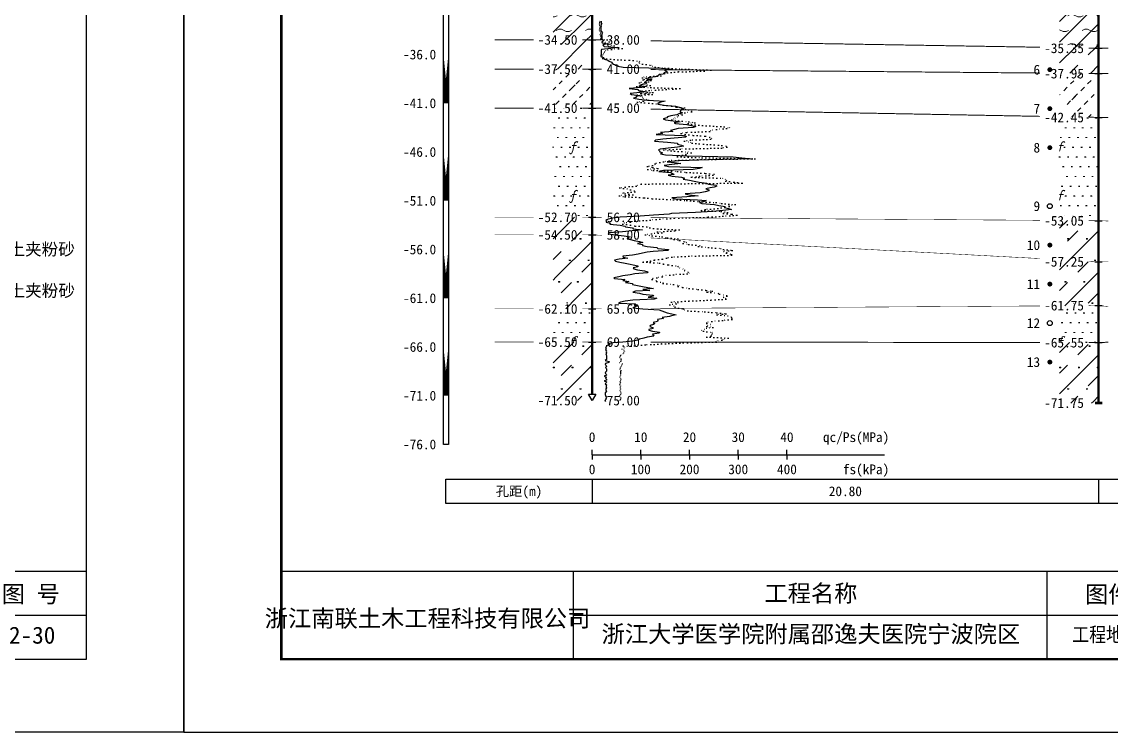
# Model space of a CAD drawing. Extents: x -37 to 3540, y -1485 to 297.
# Drawn here: x 1302.6 to 1526.2, y -1485 to -1339.2 of the extents above; entities that cross this region are included whole.
import ezdxf
from ezdxf.enums import TextEntityAlignment as Align

# ---------------------------------------------------------------- set-up
doc = ezdxf.new("R2010")
doc.units = 0
doc.linetypes.add('DOT', pattern=[6.35, 0, -6.35])
doc.layers.get('0').update_dxf_attribs({"linetype": 'CONTINUOUS'})
for name, color, linetype in [('CURVE', 200, 'CONTINUOUS'), ('FRAME', 7, 'CONTINUOUS'), ('HOLE', 41, 'CONTINUOUS'), ('RULER', 7, 'CONTINUOUS'), ('SAMPLE', 1, 'CONTINUOUS'), ('STRATUM', 241, 'CONTINUOUS')]:
    doc.layers.add(name, color=color, linetype=linetype)
doc.layers.add('HATCH', color=7, linetype='CONTINUOUS', lineweight=13)
doc.styles.add('ST', font='')
doc.styles.get('ST').set_extended_font_data('SimSun')
pattern_1 = [(45, (1335.897, -1485), (-2.12132, 2.12132), [10, 0]), (26.565, (1336.971, -1485.2536), (5.999823, 5.999812), [0.567, -12.849]), (0, (1336.404, -1485.2536), (0, 6), [0.567, -5.433]), (26.565, (1334.3157, -1485), (5.999823, 5.999812), [0.567, -12.849]), (0, (1334.823, -1484.7464), (0, 6), [0.567, -5.433]), (153.435, (1336.404, -1485.2536), (-5.999818, -5e-06), [1.134, -12.2826]), (26.565, (1339.971, -1482.2536), (5.999823, 5.999812), [0.567, -12.849]), (0, (1339.404, -1482.2536), (0, 6), [0.567, -5.433]), (26.565, (1337.3157, -1482), (5.999823, 5.999812), [0.567, -12.849]), (0, (1337.823, -1481.7464), (0, 6), [0.567, -5.433]), (153.435, (1339.404, -1482.2536), (-5.999818, -5e-06), [1.134, -12.2826])]
pattern_2 = [(45, (1335.897, -1485), (-4.24264, 4.24264), [10, 0]), (45, (1336.958, -1488.182), (-2.12132, 6.36396), [3, -3])]
pattern_3 = [(45, (1335.897, -1485), (-6e-07, 6.99998), [0.9473, -8.9522]), (45, (1337.297, -1483.6), (-6e-07, 6.99998), [0.9869, -8.9126]), (45, (1338.697, -1482.2), (-6e-07, 6.99998), [1.06018, -8.83931]), (45, (1340.097, -1480.8), (-6e-07, 6.99998), [0.94918, -8.95032]), (45, (1341.497, -1479.4), (-6e-07, 6.99998), [1.0365, -8.863]), (45, (1339.397, -1485), (-6e-07, 6.99998), [1.01335, -8.88615]), (45, (1340.797, -1483.6), (-6e-07, 6.99998), [1.07896, -12.12037]), (45, (1342.197, -1482.2), (-6e-07, 6.99998), [0.99882, -8.90067]), (45, (1336.597, -1480.8), (-4e-07, 6.99998), [1.05533, -8.84416]), (45, (1337.997, -1479.4), (-4e-07, 6.99998), [1.0365, -8.863])]
pattern_4 = [(82.875, (1335.0624, -1486.206), (0.000369, 10.0001764), [0.0893, -80.5337]), (143.13, (1335.1634, -1486.2818), (-29.999964, 20.000054), [0.12627, -49.87373]), (172.875, (1335.3406, -1486.304), (-70.000246, 9.99966), [0.17857, -80.44443]), (206.565, (1335.519, -1486.2147), (-9.999705, -9.99969), [0.19954, -22.16046]), (243.435, (1335.6083, -1486.0363), (9e-06, -9.9997), [0.19954, -22.16146]), (255.964, (1335.6976, -1485.679), (-0.0002, -9.9995), [0.36813, -40.86287]), (255.964, (1336.0076, -1484.439), (-0.0002, -9.9995), [1.27838, -39.95262]), (255.964, (1336.076, -1484.165), (-0.0002, -9.9995), [0.28235, -40.94865]), (216.87, (1336.2663, -1483.9108), (-9.999982, -10.000018), [0.12627, -49.87373]), (243.435, (1336.1653, -1483.9865), (9e-06, -9.9997), [0.19954, -22.16146]), (206.565, (1336.445, -1483.8215), (-9.999705, -9.99969), [0.19954, -22.16046]), (172.875, (1336.622, -1483.8437), (-70.000246, 9.99966), [0.17857, -80.44443]), (143.13, (1336.723, -1483.9194), (-29.999964, 20.000054), [0.12627, -49.87373]), (82.875, (1336.712, -1484.008), (0.000369, 10.0001764), [0.0893, -80.5337]), (0, (1335.567, -1484.66), (0, 10), [0.89286, -9.10714]), (0, (1335.922, -1485), (1, 2), [0, -1.75]), (0, (1335.897, -1484.975), (1, 2), [0, -1.75]), (0, (1335.897, -1485), (1, 2), [0, -1.75]), (0, (1335.872, -1485), (1, 2), [0, -1.75]), (0, (1335.897, -1485.025), (1, 2), [0, -1.75])]
pattern_5 = [(82.875, (1334.0608, -1487.6533), (0.000812, 22.000388), [0.1964, -177.1742]), (143.13, (1334.283, -1487.82), (-65.99992, 44.00012), [0.2778, -109.7222]), (172.875, (1334.673, -1487.8687), (-154.00054, 21.999253), [0.3929, -176.9777]), (206.565, (1335.066, -1487.672), (-21.99935, -21.9993), [0.439, -48.753]), (243.435, (1335.262, -1487.28), (2e-05, -21.99933), [0.439, -48.7552]), (255.964, (1335.4583, -1486.494), (-0.00044, -21.9989), [0.8099, -89.8983]), (255.964, (1336.1404, -1483.7656), (-0.00044, -21.9989), [2.8124, -87.8958]), (255.964, (1336.291, -1483.163), (-0.00044, -21.9989), [0.6212, -90.087]), (216.87, (1336.7096, -1482.6037), (-21.99996, -22.00004), [0.2778, -109.7222]), (243.435, (1336.487, -1482.77), (2e-05, -21.99933), [0.439, -48.7552]), (206.565, (1337.102, -1482.407), (-21.99935, -21.9993), [0.439, -48.753]), (172.875, (1337.492, -1482.456), (-154.00054, 21.999253), [0.3929, -176.9777]), (143.13, (1337.7143, -1482.6228), (-65.99992, 44.00012), [0.2778, -109.7222]), (82.875, (1337.69, -1482.8177), (0.000812, 22.000388), [0.1964, -177.1742]), (0, (1335.172, -1484.252), (0, 22), [1.9643, -20.0357]), (0, (1335.952, -1485), (2.2, 4.4), [0, -3.85]), (0, (1335.897, -1484.945), (2.2, 4.4), [0, -3.85]), (0, (1335.897, -1485), (2.2, 4.4), [0, -3.85]), (0, (1335.842, -1485), (2.2, 4.4), [0, -3.85]), (0, (1335.897, -1485.055), (2.2, 4.4), [0, -3.85])]

# ---------------------------------------------------------------- blocks, each defined once
blk = doc.blocks.new('图签_A3长')
for p, q in [((0, 18), (-380, 18)), ((-380, 18), (-380, 0)), ((-320, 0), (-320, 18)), ((-222.82, 0), (-222.82, 18)), ((0, 0), (0, 18)), ((-320, 9), (0, 9)), ((-380, 0), (0, 0))]:
    blk.add_line(p, q)
at = {"style": 'ST'}
for s, p in [('工程名称', (-271.3, 13.5)), ('图件名称', (-205.49, 13.3)), ('图 号', (-11.42, 13.36))]:
    blk.add_text(s, height=3.5, dxfattribs=at).set_placement(p, align=Align.MIDDLE_CENTER)
for tag, p in [('01＿单位名称', (-349.98, 8.36)), ('02＿工程名称', (-271.3, 5.16)), ('04＿工程编号', (-176.51, 4.65)), ('05＿日期', (-35.59, 4.65)), ('06＿图号', (-11.16, 4.91))]:
    blk.add_attdef(tag, text='', height=3.5, dxfattribs=at).set_placement(p, align=Align.MIDDLE_CENTER)
at = {"style": 'ST', "width": 0.85}
blk.add_attdef('03＿图件名称', text='', height=3, dxfattribs=at).set_placement((-205.49, 5.05), align=Align.MIDDLE_CENTER)
blk = doc.blocks.new('Arrow')
for points in [[(-3.984779, 0.348623), (0, 0), (-3.189535, 0)], [(-3.189535, 0), (0, 0), (-3.984779, -0.348623)]]:
    blk.add_solid(points)
blk = doc.blocks.new('SampleSoilUndisturbed')
at = {"const_width": 0.5}
blk.add_lwpolyline([(-0.25, 0, 1), (0.25, 0, 1)], format="xyb", close=True, dxfattribs=at)
blk = doc.blocks.new('SampleSoilDisturbed')
blk.add_circle((0, 0), 0.5)

msp = doc.modelspace()

# ---------------------------------------------------------------- hatches: boundary and pattern name
at = {"layer": 'HATCH'}
h = msp.add_hatch(dxfattribs=at)
h.set_pattern_fill('YNNT', color=251, style=0)
h.set_pattern_definition(pattern_1)
h.paths.add_polyline_path([(1419.68, -1326.34), (1411.68, -1326.34), (1411.68, -1342.94), (1419.68, -1342.94)])
h.paths.add_polyline_path([(1407.61, -1344.43), (1417.17, -1344.43), (1417.17, -1341.5), (1407.61, -1341.5)], flags=9)
h.paths.add_polyline_path([(1407.61, -1327.83), (1417.17, -1327.83), (1417.17, -1324.9), (1407.61, -1324.9)], flags=9)
h = msp.add_hatch(dxfattribs=at)
h.set_pattern_fill('YNNT', color=251, style=0)
h.set_pattern_definition(pattern_1)
h.paths.add_polyline_path([(1523.65, -1332.46), (1515.65, -1331.99), (1515.65, -1344.52), (1523.65, -1344.66)])
h.paths.add_polyline_path([(1511.58, -1346.14), (1521.14, -1346.14), (1521.14, -1343.21), (1511.58, -1343.21)], flags=9)
h.paths.add_polyline_path([(1511.58, -1333.94), (1521.14, -1333.94), (1521.14, -1331.01), (1511.58, -1331.01)], flags=9)
h = msp.add_hatch(dxfattribs=at)
h.set_pattern_fill('FZNT', color=32, style=0)
h.set_pattern_definition(pattern_2)
h.paths.add_polyline_path([(1419.68, -1342.94), (1411.68, -1342.94), (1411.68, -1348.94), (1419.68, -1348.94)])
h.paths.add_polyline_path([(1407.61, -1350.43), (1417.17, -1350.43), (1417.17, -1347.5), (1407.61, -1347.5)], flags=9)
h.paths.add_polyline_path([(1407.61, -1344.43), (1417.17, -1344.43), (1417.17, -1341.5), (1407.61, -1341.5)], flags=9)
h = msp.add_hatch(dxfattribs=at)
h.set_pattern_fill('FZNT', color=32, style=0)
h.set_pattern_definition(pattern_2)
h.paths.add_polyline_path([(1523.65, -1344.66), (1515.65, -1344.52), (1515.65, -1349.79), (1523.65, -1349.86)])
h.paths.add_polyline_path([(1511.58, -1351.34), (1521.14, -1351.34), (1521.14, -1348.41), (1511.58, -1348.41)], flags=9)
h.paths.add_polyline_path([(1511.58, -1346.14), (1521.14, -1346.14), (1521.14, -1343.21), (1511.58, -1343.21)], flags=9)
h = msp.add_hatch(dxfattribs=at)
h.set_pattern_fill('NZFT', color=52, style=0)
h.set_pattern_definition(pattern_3)
h.paths.add_polyline_path([(1419.68, -1348.94), (1411.68, -1348.94), (1411.68, -1356.94), (1419.68, -1356.94)])
h.paths.add_polyline_path([(1407.61, -1358.43), (1417.17, -1358.43), (1417.17, -1355.5), (1407.61, -1355.5)], flags=9)
h.paths.add_polyline_path([(1407.61, -1350.43), (1417.17, -1350.43), (1417.17, -1347.5), (1407.61, -1347.5)], flags=9)
h = msp.add_hatch(dxfattribs=at)
h.set_pattern_fill('NZFT', color=52, style=0)
h.set_pattern_definition(pattern_3)
h.paths.add_polyline_path([(1523.65, -1349.86), (1515.65, -1349.79), (1515.65, -1358.71), (1523.65, -1358.86)])
h.paths.add_polyline_path([(1511.59, -1360.34), (1521.14, -1360.34), (1521.14, -1357.44), (1511.59, -1357.44)], flags=9)
h.paths.add_polyline_path([(1511.58, -1351.34), (1521.14, -1351.34), (1521.14, -1348.41), (1511.58, -1348.41)], flags=9)
h = msp.add_hatch(dxfattribs=at)
h.set_pattern_fill('FS', color=142, style=0)
h.set_pattern_definition(pattern_4)
h.paths.add_polyline_path([(1419.68, -1356.94), (1411.68, -1356.94), (1411.68, -1379.34), (1419.68, -1379.34)])
h.paths.add_polyline_path([(1407.61, -1380.83), (1417.17, -1380.83), (1417.17, -1377.9), (1407.61, -1377.9)], flags=9)
h.paths.add_polyline_path([(1407.61, -1358.43), (1417.17, -1358.43), (1417.17, -1355.5), (1407.61, -1355.5)], flags=9)
h = msp.add_hatch(dxfattribs=at)
h.set_pattern_fill('FS', color=142, style=0)
h.set_pattern_definition(pattern_4)
h.paths.add_polyline_path([(1523.65, -1358.86), (1515.65, -1358.71), (1515.65, -1380), (1523.65, -1380.06)])
h.paths.add_polyline_path([(1511.58, -1381.54), (1521.14, -1381.54), (1521.14, -1378.61), (1511.58, -1378.61)], flags=9)
h.paths.add_polyline_path([(1511.59, -1360.34), (1521.14, -1360.34), (1521.14, -1357.44), (1511.59, -1357.44)], flags=9)
h = msp.add_hatch(dxfattribs=at)
h.set_pattern_fill('FZNT', color=32, style=0)
h.set_pattern_definition(pattern_2)
h.paths.add_polyline_path([(1419.68, -1379.34), (1411.68, -1379.34), (1411.68, -1382.94), (1419.68, -1382.94)])
h.paths.add_polyline_path([(1407.61, -1384.43), (1417.17, -1384.43), (1417.17, -1381.5), (1407.61, -1381.5)], flags=9)
h.paths.add_polyline_path([(1407.61, -1380.83), (1417.17, -1380.83), (1417.17, -1377.9), (1407.61, -1377.9)], flags=9)
h = msp.add_hatch(dxfattribs=at)
h.set_pattern_fill('FS', color=32, scale=2.2, style=0)
h.set_pattern_definition(pattern_5)
h.paths.add_polyline_path([(1419.68, -1379.34), (1411.68, -1379.34), (1411.68, -1382.94), (1419.68, -1382.94)])
h.paths.add_polyline_path([(1407.61, -1384.43), (1417.17, -1384.43), (1417.17, -1381.5), (1407.61, -1381.5)], flags=9)
h.paths.add_polyline_path([(1407.61, -1380.83), (1417.17, -1380.83), (1417.17, -1377.9), (1407.61, -1377.9)], flags=9)
h = msp.add_hatch(dxfattribs=at)
h.set_pattern_fill('FZNT', color=32, style=0)
h.set_pattern_definition(pattern_2)
h.paths.add_polyline_path([(1523.65, -1380.06), (1515.65, -1380), (1515.65, -1388.03), (1523.65, -1388.46)])
h.paths.add_polyline_path([(1511.59, -1389.94), (1521.14, -1389.94), (1521.14, -1387.04), (1511.59, -1387.04)], flags=9)
h.paths.add_polyline_path([(1511.58, -1381.54), (1521.14, -1381.54), (1521.14, -1378.61), (1511.58, -1378.61)], flags=9)
h = msp.add_hatch(dxfattribs=at)
h.set_pattern_fill('FS', color=32, scale=2.2, style=0)
h.set_pattern_definition(pattern_5)
h.paths.add_polyline_path([(1523.65, -1380.06), (1515.65, -1380), (1515.65, -1388.03), (1523.65, -1388.46)])
h.paths.add_polyline_path([(1511.59, -1389.94), (1521.14, -1389.94), (1521.14, -1387.04), (1511.59, -1387.04)], flags=9)
h.paths.add_polyline_path([(1511.58, -1381.54), (1521.14, -1381.54), (1521.14, -1378.61), (1511.58, -1378.61)], flags=9)
h = msp.add_hatch(dxfattribs=at)
h.set_pattern_fill('FZNT', color=32, style=0)
h.set_pattern_definition(pattern_2)
h.paths.add_polyline_path([(1419.68, -1382.94), (1411.68, -1382.94), (1411.68, -1398.14), (1419.68, -1398.14)])
h.paths.add_polyline_path([(1407.61, -1399.63), (1417.17, -1399.63), (1417.17, -1396.7), (1407.61, -1396.7)], flags=9)
h.paths.add_polyline_path([(1407.61, -1384.43), (1417.17, -1384.43), (1417.17, -1381.5), (1407.61, -1381.5)], flags=9)
h = msp.add_hatch(dxfattribs=at)
h.set_pattern_fill('FS', color=32, scale=2.2, style=0)
h.set_pattern_definition(pattern_5)
h.paths.add_polyline_path([(1419.68, -1382.94), (1411.68, -1382.94), (1411.68, -1398.14), (1419.68, -1398.14)])
h.paths.add_polyline_path([(1407.61, -1399.63), (1417.17, -1399.63), (1417.17, -1396.7), (1407.61, -1396.7)], flags=9)
h.paths.add_polyline_path([(1407.61, -1384.43), (1417.17, -1384.43), (1417.17, -1381.5), (1407.61, -1381.5)], flags=9)
h = msp.add_hatch(dxfattribs=at)
h.set_pattern_fill('FZNT', color=32, style=0)
h.set_pattern_definition(pattern_2)
h.paths.add_polyline_path([(1523.65, -1388.46), (1515.65, -1388.03), (1515.65, -1397.51), (1523.65, -1397.46)])
h.paths.add_polyline_path([(1511.58, -1398.94), (1521.14, -1398.94), (1521.14, -1396.01), (1511.58, -1396.01)], flags=9)
h.paths.add_polyline_path([(1511.59, -1389.94), (1521.14, -1389.94), (1521.14, -1387.04), (1511.59, -1387.04)], flags=9)
h = msp.add_hatch(dxfattribs=at)
h.set_pattern_fill('FS', color=32, scale=2.2, style=0)
h.set_pattern_definition(pattern_5)
h.paths.add_polyline_path([(1523.65, -1388.46), (1515.65, -1388.03), (1515.65, -1397.51), (1523.65, -1397.46)])
h.paths.add_polyline_path([(1511.58, -1398.94), (1521.14, -1398.94), (1521.14, -1396.01), (1511.58, -1396.01)], flags=9)
h.paths.add_polyline_path([(1511.59, -1389.94), (1521.14, -1389.94), (1521.14, -1387.04), (1511.59, -1387.04)], flags=9)
h = msp.add_hatch(dxfattribs=at)
h.set_pattern_fill('FS', color=142, style=0)
h.set_pattern_definition(pattern_4)
h.paths.add_polyline_path([(1419.68, -1398.14), (1411.68, -1398.14), (1411.68, -1404.94), (1419.68, -1404.94)])
h.paths.add_polyline_path([(1407.61, -1406.43), (1417.17, -1406.43), (1417.17, -1403.5), (1407.61, -1403.5)], flags=9)
h.paths.add_polyline_path([(1407.61, -1399.63), (1417.17, -1399.63), (1417.17, -1396.7), (1407.61, -1396.7)], flags=9)
h = msp.add_hatch(dxfattribs=at)
h.set_pattern_fill('FS', color=142, style=0)
h.set_pattern_definition(pattern_4)
h.paths.add_polyline_path([(1523.65, -1397.46), (1515.65, -1397.51), (1515.65, -1405.05), (1523.65, -1405.06)])
h.paths.add_polyline_path([(1511.58, -1406.54), (1521.14, -1406.54), (1521.14, -1403.61), (1511.58, -1403.61)], flags=9)
h.paths.add_polyline_path([(1511.58, -1398.94), (1521.14, -1398.94), (1521.14, -1396.01), (1511.58, -1396.01)], flags=9)
h = msp.add_hatch(dxfattribs=at)
h.set_pattern_fill('FZNT', color=32, style=0)
h.set_pattern_definition(pattern_2)
h.paths.add_polyline_path([(1419.68, -1404.94), (1411.68, -1404.94), (1411.68, -1416.94), (1419.68, -1416.94), (1418.93, -1415.64), (1419.68, -1415.64)])
h.paths.add_polyline_path([(1407.61, -1418.43), (1417.17, -1418.43), (1417.17, -1415.5), (1407.61, -1415.5)], flags=9)
h.paths.add_polyline_path([(1407.61, -1406.43), (1417.17, -1406.43), (1417.17, -1403.5), (1407.61, -1403.5)], flags=9)
h = msp.add_hatch(dxfattribs=at)
h.set_pattern_fill('FS', color=32, scale=2.2, style=0)
h.set_pattern_definition(pattern_5)
h.paths.add_polyline_path([(1419.68, -1404.94), (1411.68, -1404.94), (1411.68, -1416.94), (1419.68, -1416.94), (1418.93, -1415.64), (1419.68, -1415.64)])
h.paths.add_polyline_path([(1407.61, -1418.43), (1417.17, -1418.43), (1417.17, -1415.5), (1407.61, -1415.5)], flags=9)
h.paths.add_polyline_path([(1407.61, -1406.43), (1417.17, -1406.43), (1417.17, -1403.5), (1407.61, -1403.5)], flags=9)
h = msp.add_hatch(dxfattribs=at)
h.set_pattern_fill('FZNT', color=32, style=0)
h.set_pattern_definition(pattern_2)
h.paths.add_polyline_path([(1523.65, -1405.06), (1515.65, -1405.05), (1515.65, -1417.46), (1523.65, -1417.46)])
h.paths.add_polyline_path([(1511.59, -1418.94), (1521.14, -1418.94), (1521.14, -1416.03), (1511.59, -1416.03)], flags=9)
h.paths.add_polyline_path([(1511.58, -1406.54), (1521.14, -1406.54), (1521.14, -1403.61), (1511.58, -1403.61)], flags=9)
h = msp.add_hatch(dxfattribs=at)
h.set_pattern_fill('FS', color=32, scale=2.2, style=0)
h.set_pattern_definition(pattern_5)
h.paths.add_polyline_path([(1523.65, -1405.06), (1515.65, -1405.05), (1515.65, -1417.46), (1523.65, -1417.46)])
h.paths.add_polyline_path([(1511.59, -1418.94), (1521.14, -1418.94), (1521.14, -1416.03), (1511.59, -1416.03)], flags=9)
h.paths.add_polyline_path([(1511.58, -1406.54), (1521.14, -1406.54), (1521.14, -1403.61), (1511.58, -1403.61)], flags=9)

# ---------------------------------------------------------------- linework, layer by layer
at = {"layer": 'CURVE', "color": 100, "linetype": 'DOT', "ltscale": 0.1}
msp.add_lwpolyline([(1421.25, -1339.14), (1421.21, -1339.34), (1421.17, -1339.54), (1421.15, -1339.74), (1421.23, -1339.94), (1421.32, -1340.14), (1421.27, -1340.34), (1421.24, -1340.54), (1421.18, -1340.74), (1421.14, -1340.94), (1421.3, -1341.14), (1421.41, -1341.34), (1421.48, -1341.54), (1421.3, -1341.74), (1421.33, -1341.94), (1421.44, -1342.14), (1421.55, -1342.34), (1421.57, -1342.54), (1421.48, -1342.74), (1422.75, -1342.94), (1423.7, -1343.14), (1423.17, -1343.34), (1422.13, -1343.54), (1422.45, -1343.74), (1422.93, -1343.94), (1424.18, -1344.14), (1423.13, -1344.34), (1425.1, -1344.54), (1425.84, -1344.74), (1423.69, -1344.94), (1422.48, -1345.14), (1422.28, -1345.34), (1422.19, -1345.54), (1422.08, -1345.74), (1421.94, -1345.94), (1421.69, -1346.14), (1421.7, -1346.34), (1421.94, -1346.54), (1421.92, -1346.74), (1423.48, -1346.94), (1427.36, -1347.14), (1429.42, -1347.34), (1429.3, -1347.54), (1429.39, -1347.74), (1430.02, -1347.94), (1431.73, -1348.14), (1431.99, -1348.34), (1432.6, -1348.54), (1434.64, -1348.74), (1438.1, -1348.94), (1444.05, -1349.14), (1442.68, -1349.34), (1437.35, -1349.54), (1435.13, -1349.74), (1433.65, -1349.94), (1433.42, -1350.14), (1433.82, -1350.34), (1430.39, -1350.54), (1430.03, -1350.74), (1431.87, -1350.94), (1430.16, -1351.14), (1431.94, -1351.34), (1431.27, -1351.54), (1429.38, -1351.74), (1430.32, -1351.94), (1430.94, -1352.14), (1431.6, -1352.34), (1428.9, -1352.54), (1431.71, -1352.74), (1437.7, -1352.94), (1434.88, -1353.14), (1431.43, -1353.34), (1429.52, -1353.54), (1432.17, -1353.74), (1429.72, -1353.94), (1432.03, -1354.14), (1428.77, -1354.34), (1429.9, -1354.54), (1429.93, -1354.74), (1430.17, -1354.94), (1430.75, -1355.14), (1431.24, -1355.34), (1430.14, -1355.54), (1429, -1355.74), (1431.32, -1355.94), (1433.51, -1356.14), (1434.32, -1356.34), (1436.02, -1356.54), (1437.07, -1356.74), (1438.77, -1356.94), (1438.09, -1357.14), (1439.48, -1357.34), (1440.07, -1357.54), (1440.08, -1357.74), (1438.72, -1357.94), (1437.84, -1358.14), (1438.17, -1358.34), (1437.31, -1358.54), (1437.24, -1358.74), (1436.73, -1358.94), (1436.45, -1359.14), (1436.05, -1359.34), (1437.43, -1359.54), (1439.51, -1359.74), (1440.75, -1359.94), (1439.37, -1360.14), (1440.12, -1360.34), (1442.37, -1360.54), (1446.08, -1360.74), (1447.97, -1360.94), (1447.3, -1361.14), (1445.21, -1361.34), (1444.08, -1361.54), (1443.76, -1361.74), (1438.98, -1361.94), (1437.97, -1362.14), (1438.81, -1362.34), (1440.49, -1362.54), (1442.98, -1362.74), (1443.82, -1362.94), (1444.29, -1363.14), (1444, -1363.34), (1439.9, -1363.54), (1438.65, -1363.74), (1439.86, -1363.94), (1440.22, -1364.14), (1442.55, -1364.34), (1445.62, -1364.54), (1447.22, -1364.74), (1447.37, -1364.94), (1446.28, -1365.14), (1437.79, -1365.34), (1434.44, -1365.54), (1435.89, -1365.74), (1439.34, -1365.94), (1440.03, -1366.14), (1438.95, -1366.34), (1438.95, -1366.54), (1437.12, -1366.74), (1437.21, -1366.94), (1442.31, -1367.14), (1453.11, -1367.34), (1440.45, -1367.54), (1435.49, -1367.74), (1434.33, -1367.94), (1433.6, -1368.14), (1432.59, -1368.34), (1432.6, -1368.54), (1432.1, -1368.74), (1431.06, -1368.94), (1432.17, -1369.14), (1433.15, -1369.34), (1431.15, -1369.54), (1432.32, -1369.74), (1437.2, -1369.94), (1439.05, -1370.14), (1443.06, -1370.34), (1444.83, -1370.54), (1444.48, -1370.74), (1441.76, -1370.94), (1440.12, -1371.14), (1446.45, -1371.34), (1446.97, -1371.54), (1447.33, -1371.74), (1447.16, -1371.94), (1448.83, -1372.14), (1450.47, -1372.34), (1429.74, -1372.54), (1429.02, -1372.74), (1428.74, -1372.94), (1426.44, -1373.14), (1425.37, -1373.34), (1426.88, -1373.54), (1427.55, -1373.74), (1428.32, -1373.94), (1428.47, -1374.14), (1425.95, -1374.34), (1426.47, -1374.54), (1428.02, -1374.74), (1425.29, -1374.94), (1426.46, -1375.14), (1430.42, -1375.34), (1432.07, -1375.54), (1436.39, -1375.74), (1439.12, -1375.94), (1441.63, -1376.14), (1445.15, -1376.34), (1446.3, -1376.54), (1449.06, -1376.74), (1447.77, -1376.94), (1447.8, -1377.14), (1446.94, -1377.34), (1445.47, -1377.54), (1442.91, -1377.74), (1442.11, -1377.94), (1446.16, -1378.14), (1447.5, -1378.34), (1446.66, -1378.54), (1448.47, -1378.74), (1449.4, -1378.94), (1446.55, -1379.14), (1443.37, -1379.34), (1436.5, -1379.54), (1433.57, -1379.74), (1431.6, -1379.94), (1428.47, -1380.14), (1427.51, -1380.34), (1426.41, -1380.54), (1426, -1380.74), (1427.57, -1380.94), (1428.61, -1381.14), (1431.05, -1381.34), (1431.54, -1381.54), (1433.15, -1381.74), (1437.56, -1381.94), (1436.61, -1382.14), (1433.13, -1382.34), (1434, -1382.54), (1431.86, -1382.74), (1430.62, -1382.94), (1432.02, -1383.14), (1434.06, -1383.34), (1435.16, -1383.54), (1437.31, -1383.74), (1436.51, -1383.94), (1437.66, -1384.14), (1438.6, -1384.34), (1439.04, -1384.54), (1438.39, -1384.74), (1439.51, -1384.94), (1441.86, -1385.14), (1441.5, -1385.34), (1443.55, -1385.54), (1446.06, -1385.74), (1446.66, -1385.94), (1448.42, -1386.14), (1446.64, -1386.34), (1447.31, -1386.54), (1447.26, -1386.74), (1448.27, -1386.94), (1448.29, -1387.14), (1439.51, -1387.34), (1436.06, -1387.54), (1434.99, -1387.74), (1434.06, -1387.94), (1432.44, -1388.14), (1431.7, -1388.34), (1430.16, -1388.54), (1433.5, -1388.74), (1434.36, -1388.94), (1435.36, -1389.14), (1437.2, -1389.34), (1437.36, -1389.54), (1437.61, -1389.74), (1438.31, -1389.94), (1438.63, -1390.14), (1438.64, -1390.34), (1439.29, -1390.54), (1439.61, -1390.74), (1439.2, -1390.94), (1436.36, -1391.14), (1434.21, -1391.34), (1434.06, -1391.54), (1432.96, -1391.74), (1432.15, -1391.94), (1432.03, -1392.14), (1432.86, -1392.34), (1432.96, -1392.54), (1434.21, -1392.74), (1434.3, -1392.94), (1436.41, -1393.14), (1437.52, -1393.34), (1437.37, -1393.54), (1438.32, -1393.74), (1439.63, -1393.94), (1441.46, -1394.14), (1443.15, -1394.34), (1444.31, -1394.54), (1443.32, -1394.74), (1445.51, -1394.94), (1445.86, -1395.14), (1447.26, -1395.34), (1447.34, -1395.54), (1446.61, -1395.74), (1447.07, -1395.94), (1447.15, -1396.14), (1444.06, -1396.34), (1439.51, -1396.54), (1436, -1396.74), (1437.37, -1396.94), (1436.96, -1397.14), (1435.65, -1397.34), (1436.41, -1397.54), (1436.86, -1397.74), (1436.66, -1397.94), (1438.41, -1398.14), (1438.62, -1398.34), (1439.31, -1398.54), (1442.82, -1398.74), (1445.3, -1398.94), (1447.16, -1399.14), (1445.36, -1399.34), (1447.51, -1399.54), (1448.19, -1399.74), (1448.31, -1399.94), (1448.35, -1400.14), (1448.37, -1400.34), (1446.42, -1400.54), (1444.26, -1400.74), (1443.16, -1400.94), (1443.25, -1401.14), (1444.05, -1401.34), (1443.46, -1401.54), (1443.24, -1401.74), (1444.49, -1401.94), (1443.21, -1402.14), (1442.82, -1402.34), (1442.13, -1402.54), (1442.53, -1402.74), (1444.24, -1402.94), (1444.4, -1403.14), (1444.24, -1403.34), (1444.2, -1403.54), (1444.05, -1403.74), (1443.22, -1403.94), (1447.61, -1404.14), (1446.57, -1404.34), (1446.3, -1404.54), (1445.11, -1404.74), (1445.16, -1404.94), (1438.4, -1405.14), (1433.91, -1405.34), (1430.55, -1405.54), (1428.41, -1405.74), (1426.41, -1405.94), (1426.26, -1406.14), (1425.74, -1406.34), (1426.14, -1406.54), (1426.41, -1406.74), (1426.21, -1406.94), (1426.17, -1407.14), (1426.06, -1407.34), (1425.61, -1407.54), (1425.51, -1407.74), (1425.44, -1407.94), (1425.3, -1408.14), (1425.57, -1408.34), (1425.65, -1408.54), (1425.57, -1408.74), (1425.55, -1408.94), (1425.31, -1409.14), (1425.95, -1409.34), (1425.76, -1409.54), (1425.81, -1409.74), (1425.61, -1409.94), (1425.55, -1410.14), (1425.44, -1410.34), (1425.36, -1410.54), (1425.61, -1410.74), (1425.51, -1410.94), (1425.54, -1411.14), (1425.54, -1411.34), (1425.54, -1411.54), (1425.6, -1411.74), (1425.44, -1411.94), (1425.36, -1412.14), (1425.51, -1412.34), (1425.56, -1412.54), (1425.61, -1412.74), (1425.4, -1412.94), (1425.46, -1413.14), (1425.51, -1413.34), (1425.29, -1413.54), (1425.37, -1413.74), (1425.52, -1413.94), (1425.44, -1414.14), (1425.42, -1414.34), (1425.54, -1414.54), (1425.41, -1414.74), (1425.44, -1414.94), (1425.51, -1415.14), (1425.55, -1415.34), (1425.6, -1415.54), (1425.51, -1415.74), (1425.31, -1415.94), (1425.32, -1416.14), (1425.57, -1416.34), (1425.51, -1416.54), (1425.47, -1416.74), (1425.36, -1416.94), (1425.41, -1417.14)], dxfattribs=at)
at = {"layer": 'CURVE', "color": 30, "linetype": 'Continuous'}
msp.add_lwpolyline([(1421.54, -1339.14), (1421.54, -1339.34), (1421.57, -1339.54), (1421.66, -1339.74), (1421.51, -1339.94), (1421.54, -1340.14), (1421.47, -1340.34), (1421.47, -1340.54), (1421.48, -1340.74), (1421.51, -1340.94), (1421.54, -1341.14), (1421.8, -1341.34), (1421.69, -1341.54), (1421.82, -1341.74), (1421.63, -1341.94), (1421.65, -1342.14), (1421.66, -1342.34), (1421.67, -1342.54), (1421.68, -1342.74), (1421.94, -1342.94), (1422.01, -1343.14), (1421.71, -1343.34), (1421.73, -1343.54), (1422.85, -1343.74), (1421.88, -1343.94), (1422.05, -1344.14), (1422.17, -1344.34), (1424.89, -1344.54), (1423.5, -1344.74), (1421.6, -1344.94), (1421.57, -1345.14), (1421.54, -1345.34), (1421.55, -1345.54), (1421.52, -1345.74), (1421.52, -1345.94), (1421.5, -1346.14), (1421.51, -1346.34), (1421.98, -1346.54), (1422.08, -1346.74), (1422.25, -1346.94), (1422.9, -1347.14), (1423.2, -1347.34), (1423.69, -1347.54), (1423.81, -1347.74), (1424.09, -1347.94), (1424.91, -1348.14), (1424.97, -1348.34), (1426.06, -1348.54), (1433.96, -1348.74), (1436.04, -1348.94), (1434.57, -1349.14), (1434.97, -1349.34), (1435.12, -1349.54), (1434.38, -1349.74), (1434.66, -1349.94), (1433.4, -1350.14), (1433.17, -1350.34), (1432.65, -1350.54), (1431.21, -1350.74), (1431.11, -1350.94), (1431.9, -1351.14), (1430.83, -1351.34), (1430.62, -1351.54), (1430.86, -1351.74), (1430.76, -1351.94), (1429.78, -1352.14), (1429.41, -1352.34), (1430.84, -1352.54), (1429.9, -1352.74), (1427.3, -1352.94), (1429.09, -1353.14), (1429.21, -1353.34), (1430.59, -1353.54), (1429.53, -1353.74), (1427.51, -1353.94), (1427.75, -1354.14), (1429.47, -1354.34), (1428.7, -1354.54), (1428.75, -1354.74), (1428.21, -1354.94), (1429.25, -1355.14), (1431.09, -1355.34), (1434.66, -1355.54), (1433.79, -1355.74), (1433.21, -1355.94), (1433.18, -1356.14), (1434.51, -1356.34), (1436.81, -1356.54), (1437.57, -1356.74), (1438.24, -1356.94), (1438.42, -1357.14), (1438, -1357.34), (1437.82, -1357.54), (1437.69, -1357.74), (1438.22, -1357.94), (1437.52, -1358.14), (1437.06, -1358.34), (1435.83, -1358.54), (1435.15, -1358.74), (1435.05, -1358.94), (1434.24, -1359.14), (1434.74, -1359.34), (1436.33, -1359.54), (1437.73, -1359.74), (1436.54, -1359.94), (1436.79, -1360.14), (1439.12, -1360.34), (1440.09, -1360.54), (1440.98, -1360.74), (1440.41, -1360.94), (1437.35, -1361.14), (1436.58, -1361.34), (1435.79, -1361.54), (1436.28, -1361.74), (1433.74, -1361.94), (1434.16, -1362.14), (1432.82, -1362.34), (1438.48, -1362.54), (1439.01, -1362.74), (1438.93, -1362.94), (1436.54, -1363.14), (1434.21, -1363.34), (1432.72, -1363.54), (1432.49, -1363.74), (1435.17, -1363.94), (1437.22, -1364.14), (1437.22, -1364.34), (1438.01, -1364.54), (1438.48, -1364.74), (1437.19, -1364.94), (1435.29, -1365.14), (1433.69, -1365.34), (1433.29, -1365.54), (1433.53, -1365.74), (1433.58, -1365.94), (1434.13, -1366.14), (1433.73, -1366.34), (1434.76, -1366.54), (1439.1, -1366.74), (1448.65, -1366.94), (1450.43, -1367.14), (1452.57, -1367.34), (1443.67, -1367.54), (1437.56, -1367.74), (1435.08, -1367.94), (1436.5, -1368.14), (1437.87, -1368.34), (1436.02, -1368.54), (1434.46, -1368.74), (1435.38, -1368.94), (1442.25, -1369.14), (1441.67, -1369.34), (1440.46, -1369.54), (1434.31, -1369.74), (1433.35, -1369.94), (1435.82, -1370.14), (1436.22, -1370.34), (1436.56, -1370.54), (1435.31, -1370.74), (1436.13, -1370.94), (1438.02, -1371.14), (1438.66, -1371.34), (1438.4, -1371.54), (1439.67, -1371.74), (1440.63, -1371.94), (1441.66, -1372.14), (1443.18, -1372.34), (1443.57, -1372.54), (1445.09, -1372.74), (1445.32, -1372.94), (1444.71, -1373.14), (1443.9, -1373.34), (1443.05, -1373.54), (1443.63, -1373.74), (1443.63, -1373.94), (1442.91, -1374.14), (1441.86, -1374.34), (1438.79, -1374.54), (1439.61, -1374.74), (1441.44, -1374.94), (1439.13, -1375.14), (1436.08, -1375.34), (1436.78, -1375.54), (1441.33, -1375.74), (1443.1, -1375.94), (1442.68, -1376.14), (1441.71, -1376.34), (1442.23, -1376.54), (1444.81, -1376.74), (1445.72, -1376.94), (1447, -1377.14), (1446.87, -1377.34), (1447.65, -1377.54), (1448.27, -1377.74), (1446.49, -1377.94), (1444.48, -1378.14), (1440.91, -1378.34), (1435.96, -1378.54), (1435.47, -1378.74), (1432.26, -1378.94), (1429.55, -1379.14), (1425.45, -1379.34), (1423.96, -1379.54), (1422.97, -1379.74), (1422.47, -1379.94), (1422.54, -1380.14), (1422.54, -1380.34), (1423.44, -1380.54), (1423.33, -1380.74), (1425.44, -1380.94), (1426.43, -1381.14), (1426.51, -1381.34), (1427.97, -1381.54), (1428.11, -1381.74), (1430.06, -1381.94), (1427.92, -1382.14), (1425.9, -1382.34), (1423.2, -1382.54), (1422.96, -1382.74), (1424.5, -1382.94), (1426.29, -1383.14), (1427.51, -1383.34), (1426.97, -1383.54), (1426.91, -1383.74), (1427.59, -1383.94), (1428.31, -1384.14), (1429.41, -1384.34), (1430.07, -1384.54), (1429.02, -1384.74), (1430.06, -1384.94), (1430.02, -1385.14), (1431.02, -1385.34), (1432.96, -1385.54), (1433.15, -1385.74), (1435.4, -1385.94), (1435.3, -1386.14), (1432.22, -1386.34), (1430.97, -1386.54), (1430, -1386.74), (1429.12, -1386.94), (1428, -1387.14), (1426, -1387.34), (1426.07, -1387.54), (1427, -1387.74), (1425.22, -1387.94), (1424.3, -1388.14), (1424.5, -1388.34), (1425.41, -1388.54), (1426.5, -1388.74), (1427.53, -1388.94), (1428.11, -1389.14), (1429.04, -1389.34), (1429.1, -1389.54), (1428.11, -1389.74), (1428.22, -1389.94), (1429, -1390.14), (1430.41, -1390.34), (1431.11, -1390.54), (1431.02, -1390.74), (1428.44, -1390.94), (1427.51, -1391.14), (1426, -1391.34), (1425.18, -1391.54), (1424.17, -1391.74), (1424.27, -1391.94), (1426.41, -1392.14), (1426, -1392.34), (1427.21, -1392.54), (1426.51, -1392.74), (1428, -1392.94), (1428, -1393.14), (1428.97, -1393.34), (1430.02, -1393.54), (1431.15, -1393.74), (1432.32, -1393.94), (1430.1, -1394.14), (1431.51, -1394.34), (1428.6, -1394.54), (1428.02, -1394.74), (1429.41, -1394.94), (1430.13, -1395.14), (1432.13, -1395.34), (1432.26, -1395.54), (1431.21, -1395.74), (1432.96, -1395.94), (1432.41, -1396.14), (1428.06, -1396.34), (1426.5, -1396.54), (1425.51, -1396.74), (1425.11, -1396.94), (1428.6, -1397.14), (1428.35, -1397.34), (1428.91, -1397.54), (1428.51, -1397.74), (1428.07, -1397.94), (1430.1, -1398.14), (1433.44, -1398.34), (1434, -1398.54), (1434.54, -1398.74), (1435.09, -1398.94), (1436.08, -1399.14), (1436.96, -1399.34), (1435.96, -1399.54), (1435.57, -1399.74), (1434.06, -1399.94), (1434.36, -1400.14), (1433.13, -1400.34), (1433.2, -1400.54), (1433.13, -1400.74), (1432.21, -1400.94), (1432.55, -1401.14), (1432.32, -1401.34), (1431.6, -1401.54), (1431.51, -1401.74), (1432.06, -1401.94), (1432.25, -1402.14), (1431.36, -1402.34), (1431.36, -1402.54), (1432.07, -1402.74), (1433.55, -1402.94), (1433.44, -1403.14), (1432.11, -1403.34), (1432.21, -1403.54), (1432.36, -1403.74), (1430.96, -1403.94), (1430.33, -1404.14), (1429.44, -1404.34), (1429.05, -1404.54), (1428.05, -1404.74), (1426, -1404.94), (1424.03, -1405.14), (1423.03, -1405.34), (1423.4, -1405.54), (1422.57, -1405.74), (1422.65, -1405.94), (1422.46, -1406.14), (1422.64, -1406.34), (1422.46, -1406.54), (1422.64, -1406.74), (1422.54, -1406.94), (1422.64, -1407.14), (1422.47, -1407.34), (1422.55, -1407.54), (1422.64, -1407.74), (1422.64, -1407.94), (1422.64, -1408.14), (1422.64, -1408.34), (1422.64, -1408.54), (1422.35, -1408.74), (1423.21, -1408.94), (1423.11, -1409.14), (1422.46, -1409.34), (1422.37, -1409.54), (1422.54, -1409.74), (1422.67, -1409.94), (1422.46, -1410.14), (1422.55, -1410.34), (1422.64, -1410.54), (1422.64, -1410.74), (1422.64, -1410.94), (1422.44, -1411.14), (1422.35, -1411.34), (1422.55, -1411.54), (1422.62, -1411.74), (1422.16, -1411.94), (1422.64, -1412.14), (1422.46, -1412.34), (1422.64, -1412.54), (1422.64, -1412.74), (1422.17, -1412.94), (1422.63, -1413.14), (1422.54, -1413.34), (1422.37, -1413.54), (1422.65, -1413.74), (1422.54, -1413.94), (1422.54, -1414.14), (1422.64, -1414.34), (1422.47, -1414.54), (1422.51, -1414.74), (1422.54, -1414.94), (1422.63, -1415.14), (1422.36, -1415.34), (1422.36, -1415.54), (1422.37, -1415.74), (1422.46, -1415.94), (1422.53, -1416.14), (1422.63, -1416.34), (1422.53, -1416.54), (1422.53, -1416.74), (1422.27, -1416.94), (1422.45, -1417.14)], dxfattribs=at)
at = {"layer": 'FRAME', "color": 245, "linetype": 'Continuous'}
msp.add_line((1335.9, -1485), (1335.9, -1188), dxfattribs=at)
at = {"layer": 'FRAME', "linetype": 'Continuous'}
msp.add_line((1315.9, -1470), (1315.9, -1203), dxfattribs=at)
at = {"layer": 'FRAME', "color": 245, "linetype": 'Continuous'}
msp.add_lwpolyline([(1335.9, -1485), (1755.9, -1485), (1755.9, -1188), (1335.9, -1188)], close=True, dxfattribs=at)
at = {"layer": 'FRAME', "linetype": 'Continuous', "const_width": 0.5}
msp.add_lwpolyline([(1355.9, -1470), (1735.9, -1470), (1735.9, -1203), (1355.9, -1203)], close=True, dxfattribs=at)
at = {"layer": 'HOLE', "linetype": 'Continuous', "const_width": 0.5}
for points in [[(1419.68, -1266.94), (1419.68, -1415.64)], [(1523.65, -1267.46), (1523.65, -1417.46)], [(1522.9, -1417.46), (1524.4, -1417.46)]]:
    msp.add_lwpolyline(points, dxfattribs=at)
at = {"layer": 'HOLE', "linetype": 'Continuous'}
for points in [[(1418.93, -1342.94), (1420.43, -1342.94)], [(1522.9, -1344.66), (1524.4, -1344.66)], [(1418.93, -1348.94), (1420.43, -1348.94)], [(1522.9, -1349.86), (1524.4, -1349.86)], [(1418.93, -1356.94), (1420.43, -1356.94)], [(1522.9, -1358.86), (1524.4, -1358.86)], [(1418.93, -1379.34), (1420.43, -1379.34)], [(1522.9, -1380.06), (1524.4, -1380.06)], [(1418.93, -1382.94), (1420.43, -1382.94)], [(1522.9, -1388.46), (1524.4, -1388.46)], [(1522.9, -1397.46), (1524.4, -1397.46)], [(1418.93, -1398.14), (1420.43, -1398.14)], [(1418.93, -1404.94), (1420.43, -1404.94)], [(1522.9, -1405.06), (1524.4, -1405.06)]]:
    msp.add_lwpolyline(points, dxfattribs=at)
msp.add_lwpolyline([(1418.93, -1415.64), (1420.43, -1415.64), (1419.68, -1416.94)], close=True, dxfattribs=at)
at = {"layer": 'RULER', "linetype": 'Continuous'}
for points in [[(1389.18, -1265.95), (1390.18, -1265.95), (1390.18, -1425.95), (1389.18, -1425.95)], [(1389.68, -1433.06), (1419.68, -1433.06), (1419.68, -1438.06), (1389.68, -1438.06)]]:
    msp.add_lwpolyline(points, close=True, dxfattribs=at)
at = {"layer": 'RULER', "linetype": 'Continuous', "const_width": 1}
for points in [[(1389.68, -1345.95), (1389.68, -1355.95)], [(1389.68, -1365.95), (1389.68, -1375.95)], [(1389.68, -1385.95), (1389.68, -1395.95)], [(1389.68, -1405.95), (1389.68, -1415.95)]]:
    msp.add_lwpolyline(points, close=True, dxfattribs=at)
at = {"layer": 'RULER', "linetype": 'Continuous'}
for points in [[(1419.68, -1428.06), (1419.68, -1427.06)], [(1419.68, -1428.06), (1479.68, -1428.06)], [(1419.68, -1428.06), (1419.68, -1429.06)], [(1429.68, -1428.06), (1429.68, -1427.06)], [(1429.68, -1428.06), (1429.68, -1429.06)], [(1439.68, -1428.06), (1439.68, -1427.06)], [(1439.68, -1428.06), (1439.68, -1429.06)], [(1449.68, -1428.06), (1449.68, -1427.06)], [(1449.68, -1428.06), (1449.68, -1429.06)], [(1459.68, -1428.06), (1459.68, -1427.06)], [(1459.68, -1428.06), (1459.68, -1429.06)], [(1419.68, -1433.06), (1523.65, -1433.06), (1523.65, -1438.06), (1419.68, -1438.06)], [(1523.65, -1433.06), (1632.38, -1433.06), (1632.38, -1438.06), (1523.65, -1438.06)]]:
    msp.add_lwpolyline(points, dxfattribs=at)
at = {"layer": 'STRATUM', "linetype": 'Continuous'}
for points, const_width in [([(1399.68, -1342.94), (1407.68, -1342.94)], 0.2), ([(1417.68, -1342.94), (1419.68, -1342.94), (1421.68, -1342.97)], 0.2), ([(1431.68, -1343.14), (1471.67, -1343.8), (1511.65, -1344.46)], 0.2), ([(1521.65, -1344.62), (1523.65, -1344.66), (1525.65, -1344.65)], 0.2), ([(1399.68, -1348.94), (1407.68, -1348.94)], 0.2), ([(1417.68, -1348.94), (1419.68, -1348.94), (1421.68, -1348.96)], 0.2), ([(1431.68, -1349.05), (1471.67, -1349.4), (1511.65, -1349.75)], 0.2), ([(1521.65, -1349.84), (1523.65, -1349.86), (1525.65, -1349.87)], 0.2), ([(1399.68, -1356.94), (1407.68, -1356.94)], 0.2), ([(1417.68, -1356.94), (1419.68, -1356.94), (1421.68, -1356.98)], 0.2), ([(1431.68, -1357.16), (1471.67, -1357.9), (1511.65, -1358.64)], 0.2), ([(1521.65, -1358.82), (1523.65, -1358.86), (1525.65, -1358.91)], 0.2), ([(1399.68, -1379.34), (1407.68, -1379.34)], 0.1), ([(1417.68, -1379.34), (1419.68, -1379.34), (1421.68, -1379.36)], 0.1), ([(1431.68, -1379.42), (1471.67, -1379.7), (1511.65, -1379.97)], 0.1), ([(1521.65, -1380.04), (1523.65, -1380.06), (1525.65, -1380.11)], 0.1), ([(1399.68, -1382.94), (1407.68, -1382.94)], 0.1), ([(1417.68, -1382.94), (1419.68, -1382.94), (1421.68, -1383.05)], 0.1), ([(1431.68, -1383.58), (1471.67, -1385.7), (1511.65, -1387.82)], 0.1), ([(1521.65, -1388.35), (1523.65, -1388.46), (1525.65, -1388.5)], 0.1), ([(1431.68, -1398.06), (1471.67, -1397.8), (1511.65, -1397.54)], 0.1), ([(1521.65, -1397.47), (1523.65, -1397.46), (1525.65, -1397.66)], 0.1), ([(1399.68, -1398.14), (1407.68, -1398.14)], 0.1), ([(1417.68, -1398.14), (1419.68, -1398.14), (1421.68, -1398.13)], 0.1), ([(1399.68, -1404.94), (1407.68, -1404.94)], 0.2), ([(1417.68, -1404.94), (1419.68, -1404.94), (1421.68, -1404.94)], 0.2), ([(1431.68, -1404.96), (1471.67, -1405), (1511.65, -1405.04)], 0.2), ([(1521.65, -1405.05), (1523.65, -1405.06), (1525.65, -1404.98)], 0.2)]:
    msp.add_lwpolyline(points, dxfattribs=dict(at, const_width=const_width))
at = {"layer": 'STRATUM'}
for points in [[(729.18, -1470), (1315.9, -1470)], [(1335.9, -1485), (709.18, -1485)]]:
    msp.add_lwpolyline(points, dxfattribs=at)

# ---------------------------------------------------------------- block references
at = {"layer": 'FRAME'}
ref = msp.add_blockref('图签_A3长', (1315.9, -1470), dxfattribs=at)
ref.add_attrib('06＿图号', '2-30', dxfattribs={"layer": '0', "height": 3.5, "style": 'ST'}).set_placement((1304.74, -1465.09), align=Align.MIDDLE_CENTER)
ref = msp.add_blockref('图签_A3长', (1735.9, -1470), dxfattribs=at)
ref.add_attrib('01＿单位名称', '浙江南联土木工程科技有限公司', dxfattribs={"layer": '0', "height": 3.5, "style": 'ST'}).set_placement((1385.91, -1461.64), align=Align.MIDDLE_CENTER)
ref.add_attrib('02＿工程名称', '浙江大学医学院附属邵逸夫医院宁波院区', dxfattribs={"layer": '0', "height": 3.5, "style": 'ST'}).set_placement((1464.6, -1464.84), align=Align.MIDDLE_CENTER)
ref.add_attrib('03＿图件名称', '工程地质剖面图', dxfattribs={"layer": '0', "height": 3, "style": 'ST', "width": 0.85}).set_placement((1530.41, -1464.95), align=Align.MIDDLE_CENTER)
at = {"layer": 'RULER', "xscale": 0.2, "yscale": 0.2, "zscale": 0.2}
msp.add_blockref('Arrow', (1479.68, -1428.06), dxfattribs=at)
at = {"layer": 'SAMPLE'}
for name, p in [('SampleSoilUndisturbed', (1513.65, -1349.06)), ('SampleSoilUndisturbed', (1513.65, -1357.06)), ('SampleSoilUndisturbed', (1513.65, -1365.06)), ('SampleSoilDisturbed', (1513.65, -1377.06)), ('SampleSoilUndisturbed', (1513.65, -1385.06)), ('SampleSoilUndisturbed', (1513.65, -1393.06)), ('SampleSoilDisturbed', (1513.65, -1401.06)), ('SampleSoilUndisturbed', (1513.65, -1409.06))]:
    msp.add_blockref(name, p, dxfattribs=at)

# ---------------------------------------------------------------- texts
at = {"layer": 'HOLE', "style": 'ST'}
for s, p in [('-34.50', (1416.68, -1342.94)), ('-35.35', (1520.65, -1344.66)), ('-37.50', (1416.68, -1348.94)), ('-37.95', (1520.65, -1349.86)), ('-41.50', (1416.68, -1356.94)), ('-42.45', (1520.65, -1358.86)), ('-52.70', (1416.68, -1379.34)), ('-53.05', (1520.65, -1380.06)), ('-54.50', (1416.68, -1382.94)), ('-57.25', (1520.65, -1388.46)), ('-62.10', (1416.68, -1398.14)), ('-61.75', (1520.65, -1397.46)), ('-65.50', (1416.68, -1404.94)), ('-65.55', (1520.65, -1405.06)), ('-71.50', (1416.68, -1416.94)), ('-71.75', (1520.65, -1417.46))]:
    msp.add_text(s, height=2, dxfattribs=at).set_placement(p, align=Align.MIDDLE_RIGHT)
for s, p in [('38.00', (1422.68, -1342.94)), ('41.00', (1422.68, -1348.94)), ('45.00', (1422.68, -1356.94)), ('56.20', (1422.68, -1379.34)), ('58.00', (1422.68, -1382.94)), ('65.60', (1422.68, -1398.14)), ('69.00', (1422.68, -1404.94)), ('75.00', (1422.68, -1416.94))]:
    msp.add_text(s, height=2, dxfattribs=at).set_placement(p, align=Align.MIDDLE_LEFT)
at = {"layer": 'RULER', "style": 'ST'}
for s, p in [('-36.0', (1387.68, -1345.95)), ('-41.0', (1387.68, -1355.95)), ('-46.0', (1387.68, -1365.95)), ('-51.0', (1387.68, -1375.95)), ('-56.0', (1387.68, -1385.95)), ('-61.0', (1387.68, -1395.95)), ('-66.0', (1387.68, -1405.95)), ('-71.0', (1387.68, -1415.95)), ('-76.0', (1387.68, -1425.95))]:
    msp.add_text(s, height=2, dxfattribs=at).set_placement(p, align=Align.MIDDLE_RIGHT)
for s, p in [('0', (1419.68, -1426.06)), ('10', (1429.68, -1426.06)), ('20', (1439.68, -1426.06)), ('30', (1449.68, -1426.06)), ('40', (1459.68, -1426.06))]:
    msp.add_text(s, height=2, dxfattribs=at).set_placement(p, align=Align.BOTTOM_CENTER)
msp.add_text('qc/Ps(MPa)', height=2, dxfattribs=at).set_placement((1480.68, -1426.06), align=Align.BOTTOM_RIGHT)
for s, p in [('0', (1419.68, -1430.06)), ('100', (1429.68, -1430.06)), ('200', (1439.68, -1430.06)), ('300', (1449.68, -1430.06)), ('400', (1459.68, -1430.06))]:
    msp.add_text(s, height=2, dxfattribs=at).set_placement(p, align=Align.TOP_CENTER)
msp.add_text('fs(kPa)', height=2, dxfattribs=at).set_placement((1480.68, -1430.06), align=Align.TOP_RIGHT)
for s, p in [('孔距(m)', (1404.68, -1435.56)), ('20.80', (1471.67, -1435.56))]:
    msp.add_text(s, height=2, dxfattribs=at).set_placement(p, align=Align.MIDDLE_CENTER)
at = {"layer": 'SAMPLE', "style": 'ST'}
for s, p in [('6', (1511.65, -1349.06)), ('7', (1511.65, -1357.06)), ('8', (1511.65, -1365.06)), ('9', (1511.65, -1377.06)), ('10', (1511.65, -1385.06)), ('11', (1511.65, -1393.06)), ('12', (1511.65, -1401.06)), ('13', (1511.65, -1409.06))]:
    msp.add_text(s, height=2, dxfattribs=at).set_placement(p, align=Align.MIDDLE_RIGHT)
at = {"layer": 'STRATUM', "style": 'ST'}
for p in [(1289.64, -1385.91), (1289.66, -1394.41)]:
    msp.add_text('粉质黏土夹粉砂', height=2.5, dxfattribs=at).set_placement(p, align=Align.MIDDLE_LEFT)

doc.saveas('drawing.dxf')
